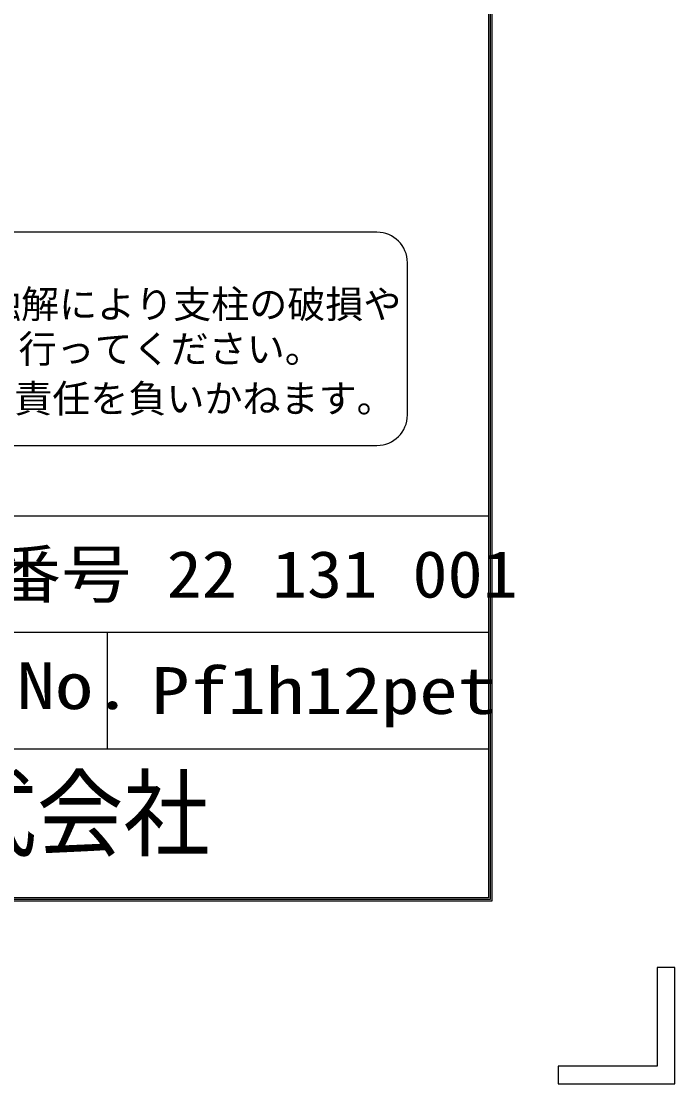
# Model space of a CAD drawing. Units: millimetres, scale not verified. Extents: x -2950 to 2950, y -2100 to 2100.
# Drawn here: x 2414 to 2950, y -2100 to -1228 of the extents above; entities that cross this region are included whole.
import ezdxf
from ezdxf.enums import TextEntityAlignment as Align

# ---------------------------------------------------------------- set-up
doc = ezdxf.new("R2010")
doc.units = ezdxf.units.MM
doc.header["$LTSCALE"] = 10
doc.layers.add('0-5_WAKU', color=7, linetype='Continuous', lineweight=25)
doc.layers.add('0-6_D-TTL-TXT', color=7, linetype='Continuous', lineweight=25)
doc.styles.add('ＭＳ ゴシック', font='')
doc.styles.get('ＭＳ ゴシック').set_extended_font_data('MS Gothic')

msp = doc.modelspace()

# ---------------------------------------------------------------- linework, layer by layer
at = {"layer": '0-5_WAKU'}
for p, q in [((1787.73, -1633.82), (2797.36, -1633.82)), ((1787.73, -1729.32), (2797.36, -1729.32)), ((2484.88, -1824.82), (2484.88, -1729.32)), ((1787.73, -1824.82), (2797.36, -1824.82)), ((2935.71, -2004.37), (2935.71, -2085.55)), ((2854.53, -2099.87), (2950.03, -2099.87))]:
    msp.add_line(p, q, dxfattribs=at)
msp.add_lwpolyline([(-2699.97, 1950.13), (2800.03, 1950.13), (2800.03, -1949.87), (-2699.97, -1949.87)], close=True, dxfattribs=at)
for points in [[(2798.7, 1948.8), (2798.7, -1948.54), (-2698.64, -1948.54)], [(2797.36, 1947.46), (2797.36, -1947.2), (-2697.3, -1947.2)], [(2950.03, -2099.87), (2950.03, -2004.37), (2935.71, -2004.37)], [(2935.71, -2085.55), (2854.53, -2085.55), (2854.53, -2099.87)]]:
    msp.add_lwpolyline(points, dxfattribs=at)
at = {"layer": '0-6_D-TTL-TXT', "color": 2}
for p, q in [((2705.77, -1400.9), (1482.99, -1400.9)), ((2730.77, -1550.9), (2730.77, -1425.9)), ((1482.99, -1575.9), (2705.77, -1575.9))]:
    msp.add_line(p, q, dxfattribs=at)
for centre, start, end in [((2705.77, -1425.9), 0, 90), ((2705.77, -1550.9), 270, 0)]:
    msp.add_arc(centre, 25, start, end, dxfattribs=at)

# ---------------------------------------------------------------- texts
at = {"layer": '0-5_WAKU', "style": 'ＭＳ ゴシック'}
for s, height, width, p in [('エコマーク認定番号 22 131 001', 38.48, 1.1, (1984.95, -1712.37)), ('No.', 38.48, 1.2, (2410.39, -1803.88)), ('Pf1h12pet', 38.48, 1.2, (2520.65, -1807.87)), ('JFE 建材株式会社', 57.73, 0.9, (2002.06, -1924.32))]:
    msp.add_text(s, height=height, dxfattribs=dict(at, width=width)).set_placement(p, align=Align.BOTTOM_LEFT)
at = {"layer": '0-6_D-TTL-TXT', "style": 'ＭＳ ゴシック'}
for s, p in [('凍結の恐れがある場所への設置は、内部に溜まった雨水等の凍結融解により支柱の破損や', (1478.09, -1478.24)), ('コンクリート基礎の破損の恐れがありますので施工時、水仕舞いを行ってください。', (1476.03, -1514.95)), ('施工による水仕舞い不備で起こる支柱・基礎の破損について当社は責任を負いかねます。 ', (1472.53, -1555.7))]:
    msp.add_text(s, height=22.87, dxfattribs=at).set_placement(p, align=Align.BOTTOM_LEFT)

doc.saveas('drawing.dxf')
